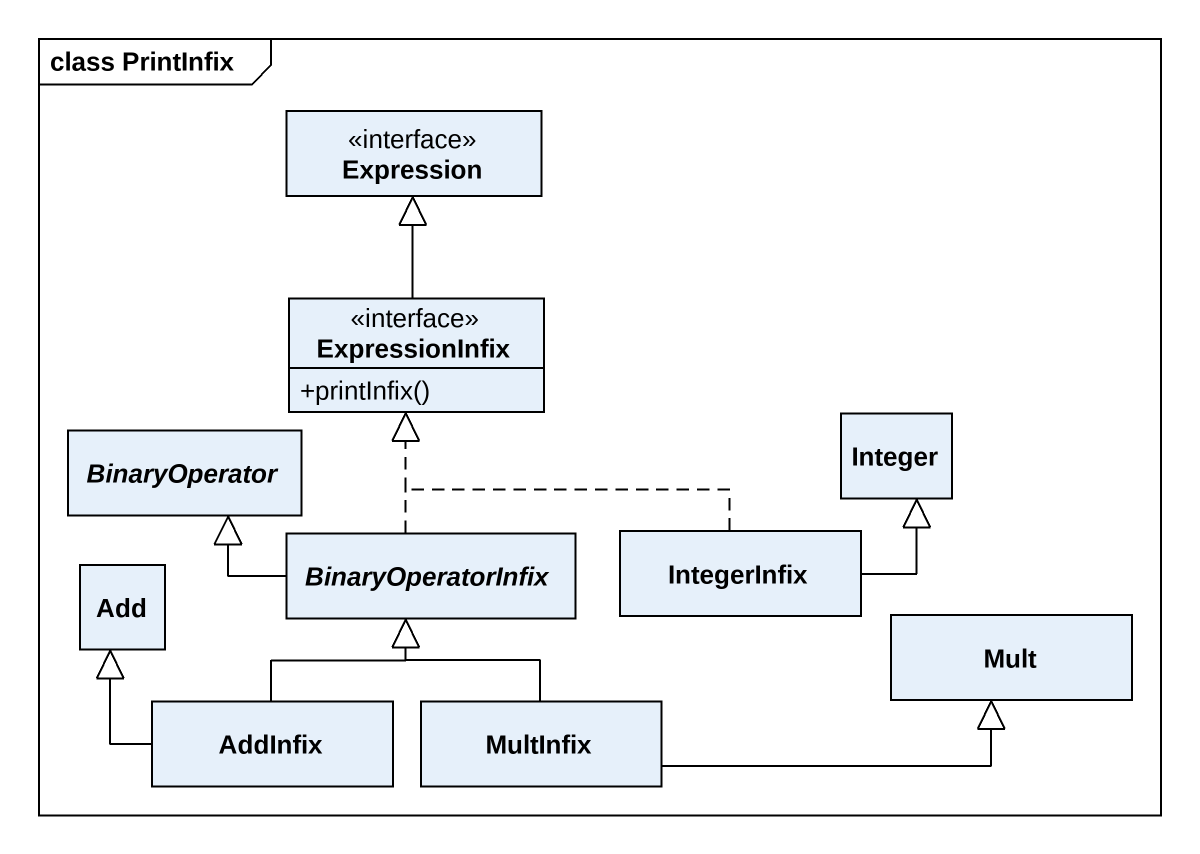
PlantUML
@startuml
mainframe class PrintInfix
hide circle
hide empty members
skinparam classAttributeIconSize 0
interface Expression
interface ExpressionInfix {
  +printInfix()
}
abstract class BinaryOperator
class Integer
class Add
abstract class BinaryOperatorInfix
class IntegerInfix
class Mult
class AddInfix
class MultInfix
ExpressionInfix -up-|> Expression
BinaryOperatorInfix .up.|> ExpressionInfix
BinaryOperatorInfix -left-|> BinaryOperator
IntegerInfix .up.|> ExpressionInfix
IntegerInfix -up-|> Integer
AddInfix -up-|> Add
AddInfix -up-|> BinaryOperatorInfix
MultInfix -up-|> BinaryOperatorInfix
MultInfix -right-|> Mult
@enduml
